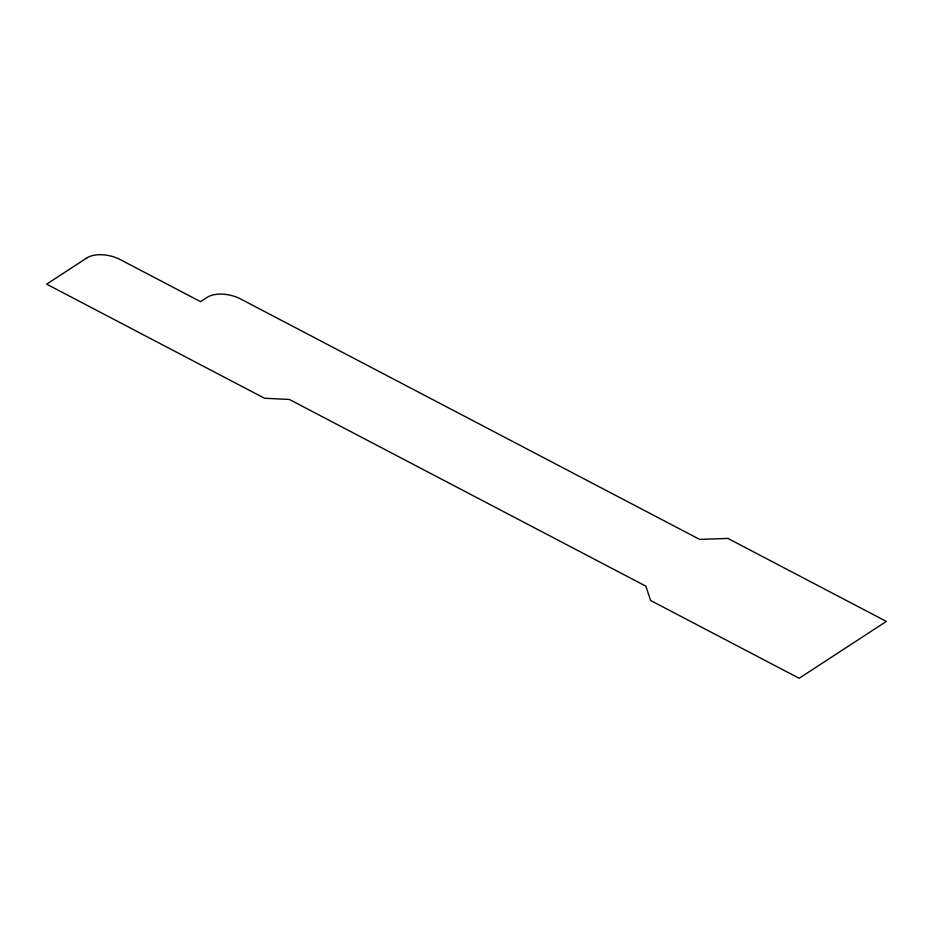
<?xml version="1.0" encoding="UTF-8"?>
<svg xmlns="http://www.w3.org/2000/svg" width="933" height="933" viewBox="0 0 933 933"><rect width="100%" height="100%" fill="white"/><g stroke="black" fill="none" stroke-linecap="round" stroke-linejoin="round"><path stroke-width="1.4" d="M86.897 257.905L46.65 284.157L264.482 398.239L289.393 399.464L645.834 586.146L650.628 600.49L799.149 678.279L886.35 621.413L727.927 538.434L699.657 539.402L240.516 298.922A24.316 12.852 12.2 0 0 207.289 297.3L200.583 301.674L120.112 259.526A24.316 12.852 12.2 0 0 86.897 257.905"/></g></svg>
